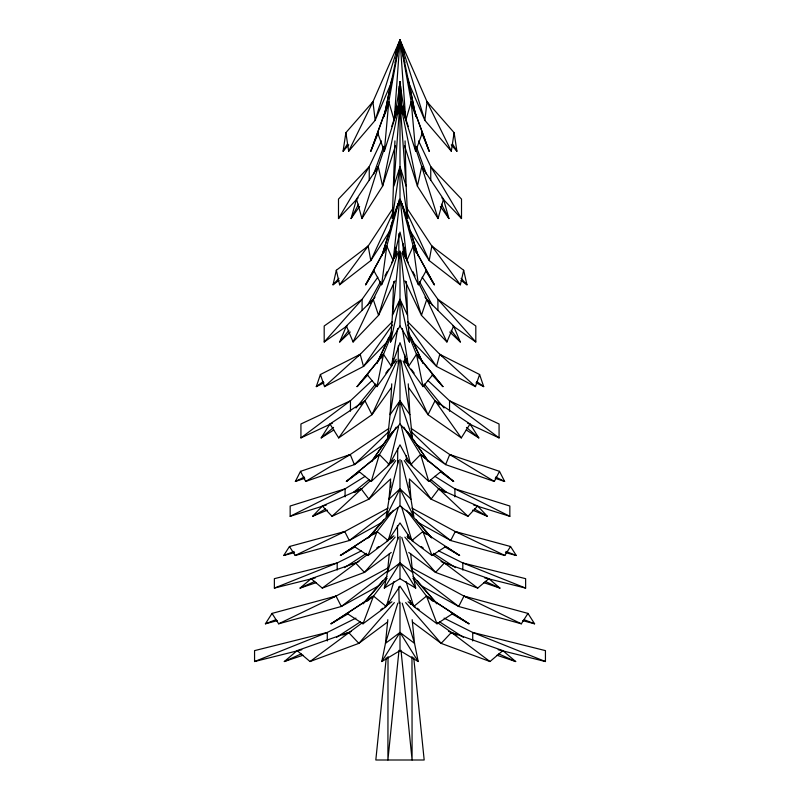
<?xml version="1.0" encoding="UTF-8"?>
<svg xmlns="http://www.w3.org/2000/svg" width="800" height="800" viewBox="0 0 800 800"><rect width="100%" height="100%" fill="white"/><g stroke="black" fill="none" stroke-linecap="round" stroke-linejoin="round"><path stroke-width="1.2" d="M388.02 656.63L387.91 760L399 650.3M397.64 463.34L397.72 448.35M398.2 363.44L398.29 345.95M398.78 258.54L398.92 233.56M399.08 204.84L399.11 199.85M399.62 107.43L399.74 86.21M348.68 151.21L375.18 120.32L372.94 101.78L345.88 132.68L348.68 151.21L372.94 101.78L400 40L399.95 42.5L400 40L427.06 101.78L451.32 151.21L454.12 132.68L427.06 101.78L424.82 120.32L451.32 151.21M388.63 604.29L388.67 601.8M399.12 97.44L399.22 91.2M390.69 487.07L390.8 482.07M393.27 363.44L393.37 358.44M395.5 256.04L395.68 247.3M398.57 108.68L399.04 86.21M394.92 140.9L392.31 218.56L400 199.09L400 103.03M393.62 281.52L392.42 315.33L390.52 341.99L400 325.99L400 251M391.74 383.84L390.09 414.69L387.62 437.91L400 423.98L400 359.21M408.27 81.74L424.82 120.32L400 40L394.2 120.32L384.35 151.21L377.58 132.68L388.79 101.78L400 40L402.55 46.98M399.82 104.26L393.85 186.12L400 166.66L406.15 186.12L407.69 218.56L400 199.09M384.35 151.21L388.79 101.78L394.2 120.32L400.39 81.57M399.44 46.18L400 40L401.01 44.63M389.28 553.91L387.44 572.38L384.3 588.09L400 578.67L400 536.39M387.83 619.67L385.46 643.36L381.82 661.54L400 650.63L400 602.15M386.27 657.69L375.82 760L424.18 760L413.73 657.69M399.47 202.52L393.18 260.58L381.59 284.8L373.63 270.27L386.81 246.04L398.71 202.31M399.32 252.22L392.42 315.33L400 299.34L407.58 315.33L409.48 341.99L400 325.99M381.59 284.8L386.81 246.04L393.18 260.58L400 232.07L406.82 260.58L418.41 284.8L426.37 270.27L413.19 246.04L400.96 201.13M392.31 218.56L400 166.66L407.69 218.56M348.76 144.85L343.08 151.21L345.88 132.68M400 459.43L400 506.02L386.27 516.31L389.02 499.15L390.63 478.96L368.93 499.15L332.04 516.31L322.33 506.02L312.62 516.31L327.35 510.12M397.62 328.59L391.48 366.44L376.98 386.63L367.03 374.51L383.52 354.32L391.52 334.71M398.99 360.48L390.09 414.69L400 400.76L409.91 414.69L412.38 437.91L400 423.98M397.96 113.95L398.37 111.52M398.78 109.08L399.39 105.43M434.35 248.81L431.84 246.04L429.2 260.58L460.38 284.8L463.67 270.27L431.84 246.04L406.77 207.89M376.98 386.63L383.52 354.32L391.48 366.44L400 342.69L408.52 366.44L423.02 386.63L432.97 374.51L416.48 354.32L408.48 334.71M391.75 79.15L384.12 116.69L400 40L415.87 116.67L408.25 79.15M395.14 62.46L395.54 60.5M399.5 104.23L382.6 186.12L361.94 218.56L356.51 199.09L378.25 166.66L384.18 148.97M395.94 58.54L396.45 56.22M398.99 44.63L400 40L411.21 101.78L415.65 151.21L422.42 132.68L411.21 101.78L405.8 120.32L415.65 151.21M390.52 341.99L400 299.34L409.48 341.99M424.06 171.08L421.75 166.66L417.4 186.12L438.06 218.56L443.49 199.09L421.75 166.66L415.82 148.97M338.94 280.4L333.03 284.8L336.33 270.27L368.16 246.04L393.23 207.89M398.56 426.79L389.34 464.62L371.23 481.45L358.79 471.35L346.35 481.45L359.41 471.94M398.52 460.56L389.02 499.15L400 488.85L410.98 499.15L413.73 516.31L400 506.02M442.79 356.52L439.8 354.32L436.5 366.44L475.47 386.63L479.59 374.51L439.8 354.32L407.79 321.84M359.63 206.39L351.07 218.56L356.51 199.09M385.75 112.21L388.79 101.78L370.82 151.21L378.26 132.91M371.23 481.45L379.4 454.53L396.14 427.19M389.14 232.07L381.89 255.83L398.16 203.52M390.5 227.6L392.55 220.89M398.21 507.53L388.16 540.53L368.03 555.48L354.21 546.51L340.39 555.48L355.36 546.76M393.87 581.6L386.29 606.48L362.99 623.8L346.99 613.41L331 623.8L347.97 613.9M400.56 46.18L400 40L375.18 120.32L391.73 81.74M398.21 537.39L387.44 572.38L400 562.96L412.56 572.38L415.7 588.09L400 578.67M397.82 603.18L385.46 643.36L400 632.45L414.54 643.36L418.18 661.54L400 650.63M394.85 118.41L399.26 104.16M397.82 253.08L378.56 315.33L353.09 341.99L346.39 325.99L373.2 299.34L381.01 283.79M361.94 218.56L378.25 166.66L382.6 186.12L395.5 145.61M387.62 437.91L400 400.76L412.38 437.91M391.7 126.55L399.6 102.96M429.85 303.22L426.8 299.34L421.44 315.33L446.91 341.99L453.61 325.99L426.8 299.34L418.99 283.79M323.97 382.81L316.29 386.63L320.41 374.51L360.2 354.32L392.21 321.84M373.52 174.41L383.77 146.29M394.02 118.18L399.15 104.13M395.33 52.8L396.6 49.31M397.45 46.98L400 40L405.8 120.32L399.61 81.57M370.82 151.21L377.58 132.68M368.03 555.48L377.11 531.55L393.35 510.33M362.99 623.8L373.5 596.09L387.13 578.29M453.11 456.18L449.74 454.53L445.62 464.62L494.34 481.45L499.49 471.35L449.74 454.53L411.17 428.43M350.25 331.99L339.69 341.99L346.39 325.99M383.87 252.75L386.81 246.04L365.67 284.8L374.02 271.11M377.11 363.04L388.77 337.56M393.22 212.2L370.8 260.58L339.62 284.8L336.33 270.27M394.29 258.33L396.37 253.86M396.89 361.03L371.98 414.69L338.7 437.91L329.95 423.98L364.97 400.76L376.9 384.95M377.12 363.09L391.68 331.81M353.09 341.99L373.2 299.34L378.56 315.33L395.03 280.86M381.44 140.93L369.25 166.66L338.49 218.56L338.49 199.09L369.25 166.66L369.25 180.04M394.7 112.97L398.94 104.02M386.27 516.31L400 488.85L413.73 516.31M384.92 276.02L387.16 271.58M391.62 262.7L397.21 251.59M439.79 404.8L435.03 400.76L428.02 414.69L461.3 437.91L470.05 423.98L435.03 400.76L423.1 384.95M304.81 478.32L295.36 481.45L300.51 471.35L350.26 454.53L388.83 428.43M505.46 552.62L516.27 555.48L510.54 546.51L455.27 531.55L450.69 540.53L418.86 522.93M522.72 620.65L534.59 623.8L527.97 613.41L463.98 596.09L458.68 606.48L421.83 586.12M351.07 218.56L358.59 204.2M375.94 171.08L378.25 166.66M365.67 284.8L373.63 270.27M367.43 305.59L380.46 281.77M393.49 257.95L395.85 253.62M343.08 151.21L347.52 143.85M371.67 103.89L372.94 101.78M384.3 588.09L400 562.96L415.7 588.09M381.82 661.54L400 632.45L418.18 661.54M333.8 429.95L321.19 437.91L329.95 423.98M294.54 552.62L283.73 555.48L289.46 546.51L344.73 531.55L388.08 508.09M277.28 620.65L265.41 623.8L272.03 613.41L336.02 596.09L388.07 567.92M412.67 511.36L450.69 540.53L504.82 555.48L510.54 546.51M412.71 571.22L458.68 606.48L521.34 623.8L527.97 613.41M391.12 229L370.8 260.58L368.16 246.04L365.65 248.81M380.86 358.36L383.52 354.32L357.08 386.63L368 374.7M371.48 461.66L386.94 439.13M392.28 325.04L363.5 366.44L324.53 386.63L320.41 374.51M393.59 363.53L395.01 361.48M371.58 461.57L392.18 432.07M395.76 460.61L368.93 499.15L361.17 488.85L322.33 506.02M338.7 437.91L364.97 400.76L371.98 414.69L391.55 387.38M377.83 277.22L362.09 299.34L324.19 341.99L324.19 325.99L362.09 299.34L362.09 310.41M394.28 254.08L396.42 251.07M373.6 299.15L375.04 297.13M339.62 284.8L368.16 246.04M385.84 373.09L388.82 369.14M391.8 365.19L396.27 359.26M472.65 510.12L487.38 516.31L477.67 506.02L438.83 488.85L431.07 499.15L409.37 478.96L410.98 499.15L401.48 460.56M339.69 341.99L348.83 330.36M370.15 303.22L373.2 299.34M357.08 386.63L367.03 374.51M355.97 407.98L375.63 384.03M392.14 363.9L393.71 361.99M368.43 537.75L384.04 519.56M363.08 603.7L382.7 580.84M395.15 537.12L364.47 572.38L322.27 588.09L311.16 578.67L300.06 588.09L316.38 582.59M394.35 602.58L358.86 643.36L310.02 661.54L297.16 650.63L284.31 661.54L303.09 655.22M368.48 537.75L390.3 512.75M363.16 603.67L386.9 576.47M333.03 284.8L338.89 278.34M404.24 460.61L431.07 499.15L467.96 516.31L477.67 506.02M483.62 582.59L499.94 588.09L488.84 578.67L444.42 562.96L435.53 572.38L408.77 552.46M496.91 655.22L515.69 661.54L502.84 650.63L451.42 632.45L441.14 643.36L412.41 621.98M338.49 218.56L358.14 197.83M386.42 342.69L363.5 366.44L360.2 354.32L357.21 356.52M377.74 456.21L379.4 454.53L389.34 464.62L400 444.83L410.66 464.62L428.77 481.45L441.21 471.35L453.65 481.45L440.59 471.94M388.37 432.03L354.38 464.62L305.66 481.45L300.51 471.35M391.04 463.11L393.73 460.54M332.04 516.31L370.41 480.68M372.08 380.5L350.46 400.76L300.93 437.91L300.93 423.98L350.46 400.76L350.46 411.21M324.53 386.63L360.2 354.32M387.98 465.15L394.45 459.43M321.19 437.91L333.56 427.41M360.21 404.8L364.97 400.76M404.85 537.12L435.53 572.38L477.73 588.09L488.84 578.67M405.65 602.58L441.14 643.36L489.98 661.54L502.84 650.63M358.79 471.35L379.4 454.53L346.35 481.45M353.75 492.1L369.17 479.58M373.42 534.54L377.11 531.55L388.16 540.53L400 522.93L411.84 540.53L431.97 555.48L445.79 546.51L459.61 555.48L444.64 546.76M459.61 555.48L422.89 531.55L411.84 540.53L401.44 506.35M367.1 601.29L373.5 596.09L386.29 606.48L400 586.12L413.71 606.48L437.01 623.8L453.01 613.41L469 623.8L452.03 613.9M387.33 511.36L349.31 540.53L295.18 555.48L289.46 546.51M390.13 539.11L392.1 537.6M387.29 571.22L341.32 606.48L278.66 623.8L272.03 613.41M322.27 588.09L367.7 554.4M310.02 661.54L362.7 622.47M391.23 552.46L364.47 572.38L355.58 562.96L311.16 578.67M387.59 621.98L358.86 643.36L348.58 632.45L297.16 650.63M316.29 386.63L323.28 381.49M376.78 547.97L378.8 546.54M386.88 540.83L393.94 535.84M380.84 609.64L382.86 608.21M384.88 606.79L391.93 601.8M324.19 341.99L347.13 325.85M383.03 444.83L354.38 464.62L350.26 454.53L346.89 456.18M354.21 546.51L377.11 531.55L340.39 555.48M346.99 613.41L373.5 596.09L331 623.8M344.51 567.62L366.5 553.33M336.63 637.28L360.52 621.75M387.53 604.2L389.61 602.85M365.15 476.31L345.08 488.85L290.16 516.31L290.16 506.02L345.08 488.85L345.08 496.86M359.67 490.03L361.75 488.73M305.66 481.45L350.26 454.53M312.62 516.31L325.57 508.99M354.69 492.51L361.17 488.85M381.14 522.93L349.31 540.53L344.73 531.55L340.13 533.36M378.17 586.12L341.32 606.48L336.02 596.09L331.39 597.91M361.43 550.84L337.18 562.96L274.37 588.09L274.37 578.67L337.18 562.96L337.18 570.03M354.57 563.69L358.92 561.52M355.93 618.13L327.28 632.45L254.56 661.54L254.56 650.63L327.28 632.45L327.28 640.94M345.93 634.04L351.41 631.3M295.36 481.45L304.32 477.05M295.18 555.48L344.73 531.55M278.66 623.8L336.02 596.09M300.93 437.91L332.45 423.14M300.06 588.09L314.79 581.42M352.18 564.5L355.58 562.96M284.31 661.54L301.22 653.89M342.94 635L348.58 632.45M283.73 555.48L294.09 551.42M265.41 623.8L275.83 619.71M290.16 516.31L326.38 504.99M274.37 588.09L315.44 577.82M254.56 661.54L301.83 649.72M484.56 577.82L525.63 588.09L525.63 578.67L462.82 562.96L438.57 550.84M498.17 649.72L545.44 661.54L545.44 650.63L472.72 632.45L444.07 618.13M473.62 504.99L509.84 516.31L509.84 506.02L454.92 488.85L434.85 476.31M495.19 478.32L504.64 481.45L499.49 471.35M411.92 508.09L455.27 531.55L459.87 533.36M505.91 551.42L516.27 555.48M411.93 567.92L463.98 596.09L468.61 597.91M524.17 619.71L534.59 623.8M525.63 588.09L462.82 562.96L462.82 570.03M545.44 661.54L472.72 632.45L472.72 640.94M432.3 554.4L444.42 562.96L447.82 564.5M485.21 581.42L499.94 588.09M437.3 622.47L451.42 632.45L457.06 635M498.78 653.89L515.69 661.54M467.55 423.14L499.07 437.91L499.07 423.98L449.54 400.76L427.92 380.5M455.27 531.55L504.82 555.48M463.98 596.09L521.34 623.8M495.68 477.05L504.64 481.45M476.03 382.81L483.71 386.63L479.59 374.51M509.84 516.31L454.92 488.85L454.92 496.86M441.08 561.52L445.43 563.69M448.59 631.3L454.07 634.04M429.59 480.68L438.83 488.85L445.31 492.51M474.43 508.99L487.38 516.31M449.74 454.53L494.34 481.45M438.25 488.73L440.33 490.03M466.2 429.95L478.81 437.91L470.05 423.98M433.5 553.33L455.49 567.62M410.39 602.85L412.47 604.2M439.48 621.75L463.37 637.28M453.01 613.41L426.5 596.09L412.87 578.29M469 623.8L426.5 596.09L413.71 606.48L406.13 581.6M416.97 444.83L445.62 464.62L411.63 432.03M452.87 325.85L475.81 341.99L475.81 325.99L437.91 299.34L422.17 277.22M407.07 536.55L413.12 540.83M421.2 546.54L423.22 547.97M408.07 601.8L415.12 606.79M417.14 608.21L419.16 609.64M476.72 381.49L483.71 386.63M461.06 280.4L466.97 284.8L463.67 270.27M499.07 437.91L449.54 400.76L449.54 411.21M444.42 562.96L477.73 588.09M451.42 632.45L489.98 661.54M407.9 537.6L409.87 539.11M406.65 510.33L422.89 531.55L426.58 534.54M432.9 601.29L426.5 596.09L437.01 623.8M453.65 481.45L420.6 454.53L403.86 427.19M407.71 460.79L409.63 462.36M430.83 479.58L446.25 492.1M441.21 471.35L420.6 454.53L410.66 464.62L401.15 425.61M466.44 427.41L478.81 437.91M405.55 459.43L412.02 465.15M439.8 354.32L475.47 386.63M438.83 488.85L467.96 516.31M449.75 331.99L460.31 341.99L453.61 325.99M407.17 461.39L408.96 463.11M422.26 456.21L420.6 454.53L428.77 481.45M413.58 342.69L436.5 366.44L407.72 325.04M441.86 197.83L461.51 218.56L461.51 199.09L430.75 166.66L418.56 140.93M432 374.7L442.92 386.63L416.48 354.32L408.52 366.44L402.38 328.59M461.11 278.34L466.97 284.8M451.24 144.85L456.92 151.21L454.12 132.68M475.81 341.99L437.91 299.34L437.91 310.41M409.7 512.75L431.52 537.75M413.1 576.47L436.84 603.67M415.96 519.56L431.57 537.75M417.3 580.84L436.92 603.7M432.97 374.51L442.92 386.63M405.5 361.03L407.86 363.9M424.37 384.03L444.03 407.98M451.17 330.36L460.31 341.99M404.47 360.25L408.2 365.19M411.18 369.14L414.16 373.09M431.84 246.04L460.38 284.8M408.45 387.38L428.02 414.69L403.11 361.03M403.58 251.07L405.72 254.08M424.96 297.13L426.4 299.15M435.03 400.76L461.3 437.91M440.37 206.39L448.93 218.56L443.49 199.09M407.82 432.07L428.42 461.57M404.99 361.48L406.41 363.53M413.06 439.13L428.52 461.66M419.14 358.36L416.48 354.32L423.02 386.63M408.88 229L429.2 260.58L406.78 212.2M425.98 271.11L434.33 284.8L413.19 246.04L406.82 260.58L400.53 202.52M427.06 101.78L428.33 103.89M452.48 143.85L456.92 151.21M461.51 218.56L430.75 166.66L430.75 180.04M426.37 270.27L434.33 284.8M403.55 252.53L406.51 257.95M419.54 281.77L432.57 305.59M441.41 204.2L448.93 218.56M402.79 251.59L408.38 262.7M412.84 271.58L415.08 276.02M404.97 280.86L421.44 315.33L402.18 253.08M401.06 104.02L405.3 112.97M426.8 299.34L446.91 341.99M408.32 331.81L422.88 363.09M403.63 253.86L405.71 258.33M411.23 337.56L422.89 363.04M416.13 252.75L413.19 246.04L418.41 284.8M421.74 132.91L429.18 151.21L411.21 101.78L414.25 112.21M422.89 531.55L431.97 555.48M403.4 49.31L404.67 52.8M422.42 132.68L429.18 151.21M400.85 104.13L405.98 118.18M416.23 146.29L426.48 174.41M400.4 102.96L408.3 126.55M404.5 145.61L417.4 186.12L400.5 104.23M421.75 166.66L438.06 218.56M401.84 203.52L418.08 255.82L410.86 232.07M400.74 104.16L405.15 118.41M401.79 537.39L412.56 572.38L410.72 553.91M402.18 603.18L414.54 643.36L412.17 619.67M407.45 220.89L409.5 227.6M400.54 104.07L401.09 106.36M403.55 56.22L404.06 58.54M404.46 60.5L404.86 62.46M400.41 104.22L401.22 109.08M401.63 111.52L402.04 113.95M401.01 360.48L409.91 414.69L408.26 383.84M400.68 252.22L407.58 315.33L406.38 281.52M401 650.3L412.09 760L411.98 656.63M400.18 104.26L406.15 186.12L405.08 140.9M407.86 534.49L408 538.23M410.42 600.55L410.56 604.29M397.43 525.77L397.74 539.48M398.8 586.84L399.16 603.04M401.07 91.2L401.38 106.19M404.32 247.3L404.42 252.29M406.63 358.44L406.68 360.94M409.2 482.07L409.31 487.07M400 40L400.04 42.5M400.7 86.21L401.05 108.68M403.1 243.55L403.25 253.54M404.8 354.7L404.91 362.19M406.34 455.85L406.41 460.84"/></g></svg>
